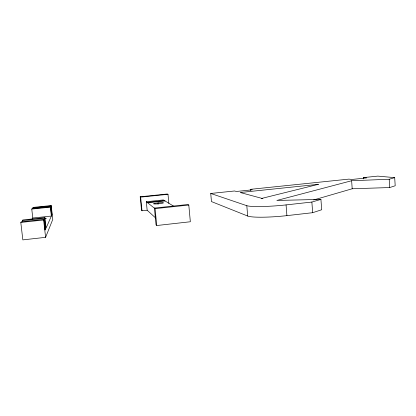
<?xml version="1.0" encoding="UTF-8"?>
<svg xmlns="http://www.w3.org/2000/svg" width="416" height="416" viewBox="0 0 416 416"><rect width="100%" height="100%" fill="white"/><g stroke="black" fill="none" stroke-linecap="round" stroke-linejoin="round"><path stroke-width="0.62" d="M22.443 221.868L22.292 220.615L22.838 219.955L44.886 217.615L44.554 218.249L45.75 228.826L45.204 230.074L43.982 219.336L21.372 221.744L20.8 222.435L22.838 239.886L45.604 237.333L52.775 219.378L51.22 205.556L33.129 207.407L32.765 207.854L50.996 205.982L51.22 205.556M32.063 219.055L32.791 218.015L31.762 209.076L32.141 208.608L50.612 206.71L50.378 207.158L51.376 216.05L46.072 228.098L44.886 217.615M45.604 237.333L43.633 220.002L43.982 219.336M250.37 190.59L250.266 189.358L252.273 189.826L236.402 191.48L234.577 190.986L210.73 193.461L211.453 201.578L247.676 216.034A31.101 3.671 -4.5 0 0 286.91 215.628L312.666 212.696L321.693 209.752L320.928 199.389L276.848 200.455L351.64 180.736L389.194 179.254L394.69 177.637L395.2 185.76L389.719 187.548L352.196 188.77L313.674 199.956M210.73 193.461L246.808 205.691A31.148 3.203 -4.5 0 0 286.068 204.906L311.87 202.056L320.928 199.389M156.738 225.529L190.346 221.754L188.802 205.036L187.819 204.526L154.409 208.094L156.042 224.832L156.738 225.529L155.09 208.634L154.409 208.094M44.481 228.966L45.75 228.826M20.8 222.435L43.633 220.002M155.09 208.634L188.802 205.036M168.854 203.341L167.996 194.324L167.352 193.991L140.202 196.773L141.549 210.319L142.002 210.772L147.155 210.22L155.698 218.041M261.555 198.635L262.844 198.494M32.791 218.015L51.376 216.05M22.292 220.615L44.554 218.249M250.266 189.358L348.878 179.119L351.946 179.457L366.626 177.928L363.412 177.611L363.501 178.896M363.412 177.611L377.801 176.114L394.69 177.637M147.155 210.22L146.318 201.713L163.394 199.935L173.789 206.289M147.139 202.374L164.424 200.564M147.644 202.774L165.058 200.949M140.202 196.773L140.65 197.127L167.996 194.324M31.762 209.076L50.378 207.158M146.318 201.713L154.508 208.25M50.612 206.71L51.605 215.535L51.974 214.692L50.996 205.982M140.65 197.127L142.002 210.772M157.945 202.946L158.064 204.209M246.808 205.691L247.676 216.034M286.068 204.906L286.91 215.628M311.87 202.056L312.666 212.696M351.64 180.736L352.196 188.77M389.194 179.254L389.719 187.548M44.954 218.858A5.304 0.478 -6.4 0 0 46.16 218.499L46.249 218.364A5.304 0.478 -6.4 0 0 45.375 218.223M318.401 184.33L261.888 198.37L240.193 192.504L318.401 184.33M158.657 202.873L157.383 203.003A4.971 0.437 -5.5 0 0 153.556 203.84A4.971 0.437 -5.5 0 0 158.319 203.788L159.614 203.653A4.971 0.437 -5.5 0 0 163.436 202.868L163.301 202.769A4.971 0.437 -5.5 0 0 158.657 202.873"/></g></svg>
